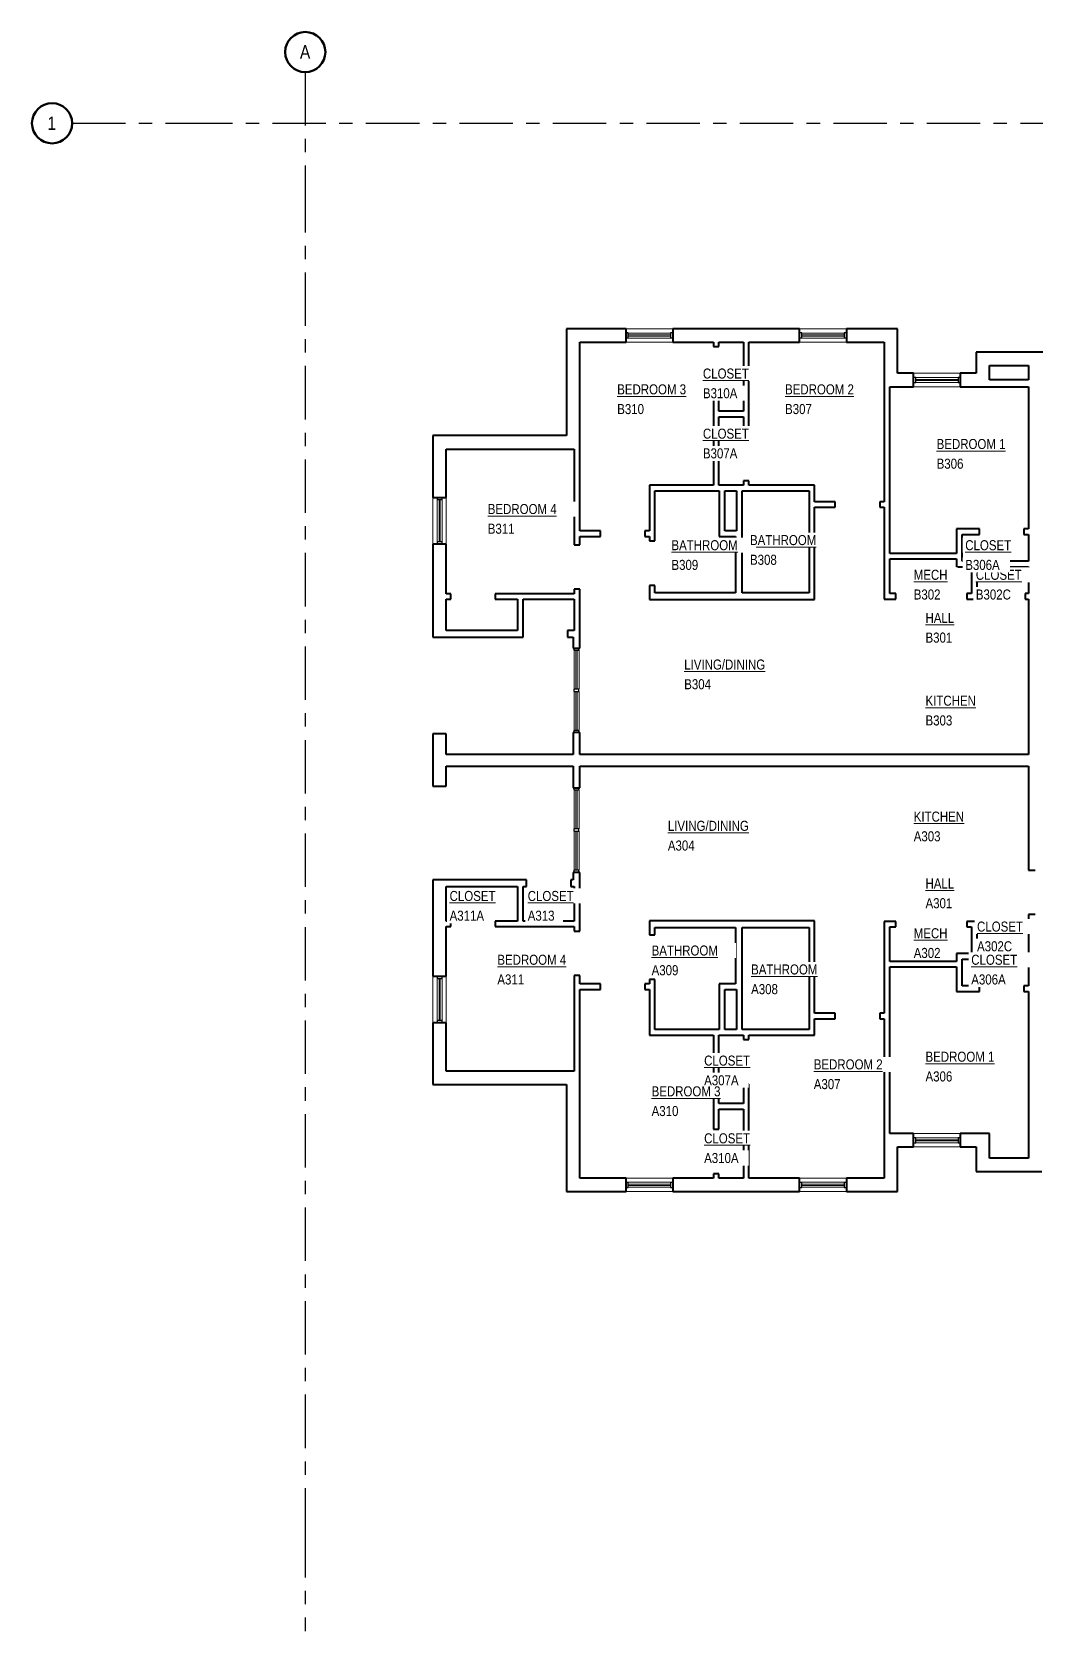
# Model space of a CAD drawing. Header units: inches. Extents: x -1419 to 116, y -84 to 1352.
# Drawn here: x -1419 to -518, y -84 to 1352 of the extents above; entities that cross this region are included whole.
import ezdxf

# ---------------------------------------------------------------- set-up
doc = ezdxf.new("R2010")
doc.units = ezdxf.units.IN
doc.header["$MEASUREMENT"] = 0
doc.linetypes.add('Grid Line', pattern=[84, 48, -12, 12, -12])
for name, color, linetype, lineweight in [('A-AREA-IDEN', 2, 'Continuous', 9), ('A-GLAZ-CURT', 52, 'Continuous', 9), ('A-GLAZ-CWMG', 51, 'Continuous', 9), ('A-WALL', 113, 'Continuous', 15), ('I-WALL', 2, 'Continuous', 15), ('S-GRID', 1, 'Continuous', 9), ('S-GRID-IDEN', 1, 'Continuous', 50)]:
    doc.layers.add(name, color=color, linetype=linetype, lineweight=lineweight)
doc.styles.add('Arial Narrow', font='ARIALN.TTF', dxfattribs={"height": 12})
doc.styles.add('Arial Narrow_1', font='ARIALN.TTF', dxfattribs={"height": 9})

# ---------------------------------------------------------------- blocks, each defined once
blk = doc.blocks.new('System Panel - zGlazed-5153478-LEVEL 3')
at = {"layer": 'A-GLAZ-CURT', "lineweight": 15}
for p, q in [((17.5, 0.5), (-17.5, 0.5)), ((-17.5, 0.5), (-17.5, -0.5)), ((17.5, -0.5), (17.5, 0.5)), ((-17.5, -0.5), (17.5, -0.5))]:
    blk.add_line(p, q, dxfattribs=at)
blk = doc.blocks.new('Rectangular Mullion - 4 1_2_ x 2_ Rectangular_CE_-5153476-LEVEL 3')
at = {"layer": 'A-GLAZ-CWMG'}
for p, q in [((-932.4, 636.1), (-932.4, 671.1)), ((-927.9, 636.1), (-927.9, 671.1))]:
    blk.add_line(p, q, dxfattribs=at)
blk = doc.blocks.new('Rectangular Mullion - 4 1_2_ x 2_ Rectangular_CE_-5153479-LEVEL 3')
at = {"layer": 'A-GLAZ-CWMG', "lineweight": 25}
for p, q in [((-2, 2.25), (0, 2.25)), ((-2, -2.25), (-2, 2.25)), ((0, 2.25), (0, -2.25)), ((0, -2.25), (-2, -2.25))]:
    blk.add_line(p, q, dxfattribs=at)
blk = doc.blocks.new('Rectangular Mullion - 4 1_2_ x 2_ Rectangular_CE_-5153480-LEVEL 3')
at = {"layer": 'A-GLAZ-CWMG', "lineweight": 25}
for p, q in [((0, 2.25), (-2, 2.25)), ((-2, 2.25), (-2, -2.25)), ((0, -2.25), (0, 2.25)), ((-2, -2.25), (0, -2.25))]:
    blk.add_line(p, q, dxfattribs=at)
blk = doc.blocks.new('Rectangular Mullion - 4 1_2_ x 2_ Rectangular_CE_-5153477-LEVEL 3')
at = {"layer": 'A-GLAZ-CWMG', "lineweight": 25}
for p, q in [((-1, 2.25), (1, 2.25)), ((-1, -2.25), (-1, 2.25)), ((1, 2.25), (1, -2.25)), ((1, -2.25), (-1, -2.25))]:
    blk.add_line(p, q, dxfattribs=at)
blk = doc.blocks.new('System Panel - zGlazed-5153484-LEVEL 3')
at = {"layer": 'A-GLAZ-CURT', "lineweight": 15}
for p, q in [((17.5, 0.5), (-17.5, 0.5)), ((-17.5, 0.5), (-17.5, -0.5)), ((17.5, -0.5), (17.5, 0.5)), ((-17.5, -0.5), (17.5, -0.5))]:
    blk.add_line(p, q, dxfattribs=at)
blk = doc.blocks.new('Rectangular Mullion - 4 1_2_ x 2_ Rectangular_CE_-5153482-LEVEL 3')
at = {"layer": 'A-GLAZ-CWMG'}
for p, q in [((-932.4, 759.6), (-932.4, 724.6)), ((-927.9, 759.6), (-927.9, 724.6))]:
    blk.add_line(p, q, dxfattribs=at)
blk = doc.blocks.new('Rectangular Mullion - 4 1_2_ x 2_ Rectangular_CE_-5153485-LEVEL 3')
at = {"layer": 'A-GLAZ-CWMG', "lineweight": 25}
for p, q in [((-2, 2.25), (0, 2.25)), ((-2, -2.25), (-2, 2.25)), ((0, 2.25), (0, -2.25)), ((0, -2.25), (-2, -2.25))]:
    blk.add_line(p, q, dxfattribs=at)
blk = doc.blocks.new('Rectangular Mullion - 4 1_2_ x 2_ Rectangular_CE_-5153486-LEVEL 3')
at = {"layer": 'A-GLAZ-CWMG', "lineweight": 25}
for p, q in [((0, 2.25), (-2, 2.25)), ((-2, 2.25), (-2, -2.25)), ((0, -2.25), (0, 2.25)), ((-2, -2.25), (0, -2.25))]:
    blk.add_line(p, q, dxfattribs=at)
blk = doc.blocks.new('Rectangular Mullion - 4 1_2_ x 2_ Rectangular_CE_-5153483-LEVEL 3')
at = {"layer": 'A-GLAZ-CWMG', "lineweight": 25}
for p, q in [((-1, 2.25), (1, 2.25)), ((-1, -2.25), (-1, 2.25)), ((1, 2.25), (1, -2.25)), ((1, -2.25), (-1, -2.25))]:
    blk.add_line(p, q, dxfattribs=at)
blk = doc.blocks.new('System Panel - zGlazed-5153498-LEVEL 3')
at = {"layer": 'A-GLAZ-CURT', "lineweight": 15}
for p, q in [((19, 0.5), (-19, 0.5)), ((-19, 0.5), (-19, -0.5)), ((19, -0.5), (19, 0.5)), ((-19, -0.5), (19, -0.5))]:
    blk.add_line(p, q, dxfattribs=at)
blk = doc.blocks.new('Rectangular Mullion - 4 1_2_ x 2_ Rectangular_CE_-5153497-LEVEL 3')
at = {"layer": 'A-GLAZ-CWMG'}
for p, q in [((-1055.4, 463.9), (-1055.4, 501.9)), ((-1050.9, 463.9), (-1050.9, 501.9))]:
    blk.add_line(p, q, dxfattribs=at)
blk = doc.blocks.new('Rectangular Mullion - 4 1_2_ x 2_ Rectangular_CE_-5153499-LEVEL 3')
at = {"layer": 'A-GLAZ-CWMG', "lineweight": 25}
for p, q in [((-2, 2.25), (0, 2.25)), ((-2, -2.25), (-2, 2.25)), ((0, 2.25), (0, -2.25)), ((0, -2.25), (-2, -2.25))]:
    blk.add_line(p, q, dxfattribs=at)
blk = doc.blocks.new('Rectangular Mullion - 4 1_2_ x 2_ Rectangular_CE_-5153500-LEVEL 3')
at = {"layer": 'A-GLAZ-CWMG', "lineweight": 25}
for p, q in [((0, 2.25), (-2, 2.25)), ((-2, 2.25), (-2, -2.25)), ((0, -2.25), (0, 2.25)), ((-2, -2.25), (0, -2.25))]:
    blk.add_line(p, q, dxfattribs=at)
blk = doc.blocks.new('System Panel - zGlazed-5153503-LEVEL 3')
at = {"layer": 'A-GLAZ-CURT', "lineweight": 15}
for p, q in [((19, 0.5), (-19, 0.5)), ((-19, 0.5), (-19, -0.5)), ((19, -0.5), (19, 0.5)), ((-19, -0.5), (19, -0.5))]:
    blk.add_line(p, q, dxfattribs=at)
blk = doc.blocks.new('Rectangular Mullion - 4 1_2_ x 2_ Rectangular_CE_-5153502-LEVEL 3')
at = {"layer": 'A-GLAZ-CWMG'}
for p, q in [((-1055.4, 931.9), (-1055.4, 893.9)), ((-1050.9, 931.9), (-1050.9, 893.9))]:
    blk.add_line(p, q, dxfattribs=at)
blk = doc.blocks.new('Rectangular Mullion - 4 1_2_ x 2_ Rectangular_CE_-5153504-LEVEL 3')
at = {"layer": 'A-GLAZ-CWMG', "lineweight": 25}
for p, q in [((-2, 2.25), (0, 2.25)), ((-2, -2.25), (-2, 2.25)), ((0, 2.25), (0, -2.25)), ((0, -2.25), (-2, -2.25))]:
    blk.add_line(p, q, dxfattribs=at)
blk = doc.blocks.new('Rectangular Mullion - 4 1_2_ x 2_ Rectangular_CE_-5153505-LEVEL 3')
at = {"layer": 'A-GLAZ-CWMG', "lineweight": 25}
for p, q in [((0, 2.25), (-2, 2.25)), ((-2, 2.25), (-2, -2.25)), ((0, -2.25), (0, 2.25)), ((-2, -2.25), (0, -2.25))]:
    blk.add_line(p, q, dxfattribs=at)
blk = doc.blocks.new('Grid - Grid Head-Circle_CE_-46466-LEVEL 3')
at = {"layer": 'S-GRID-IDEN'}
blk.add_circle((0, 0), 0.188, dxfattribs=at)

msp = doc.modelspace()

# ---------------------------------------------------------------- linework, layer by layer
at = {"layer": 'A-WALL', "lineweight": 40}
for p, q in [((-939.2, 1085.4), (-939.2, 989.4)), ((-885.7, 1085.4), (-939.2, 1085.4)), ((-885.7, 1073.4), (-885.7, 1085.4)), ((-729.7, 1085.4), (-843.7, 1085.4)), ((-843.7, 1085.4), (-843.7, 1073.4)), ((-729.7, 1073.4), (-729.7, 1085.4)), ((-641.7, 1085.4), (-687.7, 1085.4)), ((-687.7, 1085.4), (-687.7, 1073.4)), ((-641.7, 1045.4), (-641.7, 1085.4)), ((-927.2, 977.4), (-927.2, 1073.4)), ((-927.2, 1073.4), (-885.7, 1073.4)), ((-843.7, 1073.4), (-807.2, 1073.4)), ((-802.2, 1073.4), (-780.2, 1073.4)), ((-775.2, 1073.4), (-729.7, 1073.4)), ((-687.7, 1073.4), (-653.7, 1073.4)), ((-653.7, 1073.4), (-653.7, 1033.4)), ((-571.2, 1064.4), (-571.2, 1045.4)), ((-371.2, 1064.4), (-571.2, 1064.4)), ((-559.2, 1039.4), (-559.2, 1052.4)), ((-559.2, 1052.4), (-524.2, 1052.4)), ((-524.2, 1052.4), (-524.2, 1039.4)), ((-627.4, 1045.4), (-641.7, 1045.4)), ((-627.4, 1033.4), (-627.4, 1045.4)), ((-571.2, 1045.4), (-585.4, 1045.4)), ((-585.4, 1045.4), (-585.4, 1033.4)), ((-524.2, 1039.4), (-559.2, 1039.4)), ((-648.7, 1033.4), (-627.4, 1033.4)), ((-585.4, 1033.4), (-524.2, 1033.4)), ((-524.2, 1033.4), (-524.2, 905.6)), ((-1059.2, 989.4), (-1059.2, 933.9)), ((-939.2, 989.4), (-1059.2, 989.4)), ((-1047.2, 933.9), (-1047.2, 977.4)), ((-1047.2, 977.4), (-932.2, 977.4)), ((-1059.2, 933.9), (-1047.2, 933.9)), ((-1059.2, 891.9), (-1059.2, 808.4)), ((-1047.2, 891.9), (-1059.2, 891.9)), ((-1047.2, 847.4), (-1047.2, 891.9)), ((-786.4, 903.9), (-787.4, 903.9)), ((-787.4, 898.9), (-787.4, 848.1)), ((-781.4, 848.1), (-781.4, 903.9)), ((-524.2, 900.6), (-524.2, 876.6)), ((-524.2, 871.6), (-524.2, 847.6)), ((-864.7, 848.1), (-864.7, 842.1)), ((-787.4, 848.1), (-859.7, 848.1)), ((-721.2, 848.1), (-781.4, 848.1)), ((-1047.2, 814.4), (-1047.2, 842.4)), ((-864.7, 842.1), (-721.2, 842.1)), ((-524.2, 842.6), (-524.2, 703.1)), ((-1059.2, 808.4), (-978.2, 808.4)), ((-983.2, 814.4), (-1047.2, 814.4)), ((-978.2, 808.4), (-978.2, 814.4)), ((-932.2, 814.4), (-938.2, 814.4)), ((-938.2, 814.4), (-938.2, 808.4)), ((-938.2, 808.4), (-933.2, 808.4)), ((-933.2, 808.4), (-933.2, 798.6)), ((-927.2, 798.6), (-927.2, 814.4)), ((-933.2, 798.6), (-927.2, 798.6)), ((-1059.2, 721.4), (-1059.2, 674.4)), ((-1047.2, 721.4), (-1059.2, 721.4)), ((-1047.2, 703.1), (-1047.2, 721.4)), ((-933.2, 722.6), (-933.2, 703.1)), ((-927.2, 722.6), (-933.2, 722.6)), ((-927.2, 703.1), (-927.2, 722.6)), ((-933.2, 703.1), (-1047.2, 703.1)), ((-1047.2, 674.4), (-1047.2, 692.6)), ((-1047.2, 692.6), (-933.2, 692.6)), ((-933.2, 692.6), (-933.2, 673.1)), ((-524.2, 703.1), (-927.2, 703.1)), ((-927.2, 692.6), (-524.2, 692.6)), ((-927.2, 673.1), (-927.2, 692.6)), ((-524.2, 692.6), (-524.2, 599.1)), ((-1059.2, 674.4), (-1047.2, 674.4)), ((-933.2, 673.1), (-927.2, 673.1)), ((-1059.2, 590.4), (-1059.2, 503.9)), ((-975.2, 590.4), (-1059.2, 590.4)), ((-975.2, 584.4), (-975.2, 590.4)), ((-933.2, 590.4), (-935.2, 590.4)), ((-935.2, 590.4), (-935.2, 584.4)), ((-927.2, 597.1), (-933.2, 597.1)), ((-933.2, 597.1), (-933.2, 590.4)), ((-927.2, 584.4), (-927.2, 597.1)), ((-524.2, 599.1), (-518.2, 599.1)), ((-1047.2, 553.4), (-1047.2, 584.4)), ((-1047.2, 584.4), (-983.2, 584.4)), ((-978.2, 584.4), (-975.2, 584.4)), ((-935.2, 584.4), (-932.2, 584.4)), ((-1047.2, 503.9), (-1047.2, 548.4)), ((-721.2, 553.6), (-864.7, 553.6)), ((-864.7, 553.6), (-864.7, 547.6)), ((-859.7, 547.6), (-787.4, 547.6)), ((-787.4, 547.6), (-787.4, 496.9)), ((-781.4, 547.6), (-721.2, 547.6)), ((-781.4, 491.9), (-781.4, 547.6)), ((-518.2, 559.1), (-524.2, 559.1)), ((-524.2, 559.1), (-524.2, 553.1)), ((-524.2, 548.1), (-524.2, 524.1)), ((-524.2, 519.1), (-524.2, 495.1)), ((-1059.2, 503.9), (-1047.2, 503.9)), ((-787.4, 491.9), (-786.4, 491.9)), ((-524.2, 490.1), (-524.2, 340.4)), ((-1059.2, 461.9), (-1059.2, 406.4)), ((-1047.2, 461.9), (-1059.2, 461.9)), ((-1047.2, 418.4), (-1047.2, 461.9)), ((-932.2, 418.4), (-1047.2, 418.4)), ((-927.2, 322.4), (-927.2, 418.4)), ((-1059.2, 406.4), (-939.2, 406.4)), ((-939.2, 406.4), (-939.2, 310.4)), ((-653.7, 362.4), (-653.7, 322.4)), ((-627.4, 362.4), (-648.7, 362.4)), ((-627.4, 350.4), (-627.4, 362.4)), ((-559.2, 362.4), (-585.4, 362.4)), ((-585.4, 362.4), (-585.4, 350.4)), ((-559.2, 340.4), (-559.2, 362.4)), ((-641.7, 350.4), (-627.4, 350.4)), ((-641.7, 310.4), (-641.7, 350.4)), ((-585.4, 350.4), (-571.2, 350.4)), ((-571.2, 350.4), (-571.2, 328.4)), ((-524.2, 340.4), (-559.2, 340.4)), ((-885.7, 322.4), (-927.2, 322.4)), ((-885.7, 310.4), (-885.7, 322.4)), ((-807.2, 322.4), (-843.7, 322.4)), ((-843.7, 322.4), (-843.7, 310.4)), ((-780.2, 322.4), (-802.2, 322.4)), ((-729.7, 322.4), (-775.2, 322.4)), ((-729.7, 310.4), (-729.7, 322.4)), ((-653.7, 322.4), (-687.7, 322.4)), ((-687.7, 322.4), (-687.7, 310.4)), ((-571.2, 328.4), (-512.2, 328.4)), ((-939.2, 310.4), (-885.7, 310.4)), ((-843.7, 310.4), (-729.7, 310.4)), ((-687.7, 310.4), (-641.7, 310.4))]:
    msp.add_line(p, q, dxfattribs=at)
at = {"layer": 'A-WALL'}
for p, q in [((-885.7, 1085.4), (-843.7, 1085.4)), ((-729.7, 1085.4), (-687.7, 1085.4)), ((-843.7, 1073.4), (-885.7, 1073.4)), ((-687.7, 1073.4), (-729.7, 1073.4)), ((-627.4, 1045.4), (-585.4, 1045.4)), ((-585.4, 1033.4), (-627.4, 1033.4)), ((-1059.2, 891.9), (-1059.2, 933.9)), ((-1047.2, 933.9), (-1047.2, 891.9)), ((-1059.2, 461.9), (-1059.2, 503.9)), ((-1047.2, 503.9), (-1047.2, 461.9)), ((-627.4, 362.4), (-585.4, 362.4)), ((-585.4, 350.4), (-627.4, 350.4)), ((-885.7, 322.4), (-843.7, 322.4)), ((-729.7, 322.4), (-687.7, 322.4)), ((-843.7, 310.4), (-885.7, 310.4)), ((-687.7, 310.4), (-729.7, 310.4))]:
    msp.add_line(p, q, dxfattribs=at)
at = {"layer": 'I-WALL', "lineweight": 40}
for p, q in [((-807.2, 1073.4), (-807.2, 1069.4)), ((-807.2, 1069.4), (-802.2, 1069.4)), ((-802.2, 1069.4), (-802.2, 1073.4)), ((-780.2, 1073.4), (-780.2, 1011.4)), ((-775.2, 988.9), (-775.2, 1073.4)), ((-802.2, 1029.4), (-807.2, 1029.4)), ((-807.2, 1029.4), (-807.2, 944.9)), ((-802.2, 1011.4), (-802.2, 1029.4)), ((-653.7, 1033.4), (-653.7, 930.1)), ((-648.7, 883.6), (-648.7, 1033.4)), ((-780.2, 1011.4), (-802.2, 1011.4)), ((-802.2, 944.9), (-802.2, 1006.4)), ((-802.2, 1006.4), (-780.2, 1006.4)), ((-780.2, 1006.4), (-780.2, 988.9)), ((-932.2, 977.4), (-932.2, 891.4)), ((-927.2, 903.9), (-927.2, 977.4)), ((-780.2, 988.9), (-775.2, 988.9)), ((-775.2, 948.9), (-780.2, 948.9)), ((-780.2, 948.9), (-780.2, 944.9)), ((-775.2, 944.9), (-775.2, 948.9)), ((-864.7, 944.9), (-864.7, 903.9)), ((-807.2, 944.9), (-864.7, 944.9)), ((-859.7, 894.9), (-859.7, 939.9)), ((-859.7, 939.9), (-801.9, 939.9)), ((-780.2, 944.9), (-802.2, 944.9)), ((-801.9, 939.9), (-801.9, 898.9)), ((-796.9, 939.9), (-786.4, 939.9)), ((-796.9, 903.9), (-796.9, 939.9)), ((-786.4, 939.9), (-786.4, 903.9)), ((-781.4, 939.9), (-721.2, 939.9)), ((-781.4, 903.9), (-781.4, 939.9)), ((-716.2, 944.9), (-775.2, 944.9)), ((-721.2, 939.9), (-721.2, 848.1)), ((-716.2, 930.1), (-716.2, 944.9)), ((-697.7, 930.1), (-716.2, 930.1)), ((-716.2, 842.1), (-716.2, 925.1)), ((-716.2, 925.1), (-697.7, 925.1)), ((-697.7, 925.1), (-697.7, 930.1)), ((-653.7, 930.1), (-657.7, 930.1)), ((-657.7, 930.1), (-657.7, 925.1)), ((-657.7, 925.1), (-653.7, 925.1)), ((-653.7, 925.1), (-653.7, 842.6)), ((-588.8, 905.6), (-588.8, 883.6)), ((-568.2, 905.6), (-588.8, 905.6)), ((-568.2, 900.6), (-568.2, 905.6)), ((-524.2, 905.6), (-528.2, 905.6)), ((-528.2, 905.6), (-528.2, 900.6)), ((-932.2, 891.4), (-927.2, 891.4)), ((-908.7, 903.9), (-927.2, 903.9)), ((-927.2, 891.4), (-927.2, 898.9)), ((-927.2, 898.9), (-908.7, 898.9)), ((-908.7, 898.9), (-908.7, 903.9)), ((-864.7, 903.9), (-868.7, 903.9)), ((-868.7, 903.9), (-868.7, 898.9)), ((-868.7, 898.9), (-864.7, 898.9)), ((-864.7, 898.9), (-864.7, 894.9)), ((-864.7, 894.9), (-859.7, 894.9)), ((-801.9, 898.9), (-787.4, 898.9)), ((-787.4, 903.9), (-796.9, 903.9)), ((-583.8, 876.6), (-583.8, 900.6)), ((-583.8, 900.6), (-568.2, 900.6)), ((-528.2, 900.6), (-524.2, 900.6)), ((-588.8, 883.6), (-648.7, 883.6)), ((-648.7, 847.6), (-648.7, 878.6)), ((-648.7, 878.6), (-588.8, 878.6)), ((-588.8, 878.6), (-588.8, 871.6)), ((-524.2, 876.6), (-583.8, 876.6)), ((-588.8, 871.6), (-575.2, 871.6)), ((-575.2, 871.6), (-575.2, 847.6)), ((-570.2, 847.6), (-570.2, 871.6)), ((-570.2, 871.6), (-524.2, 871.6)), ((-932.2, 851.4), (-932.2, 847.4)), ((-927.2, 851.4), (-932.2, 851.4)), ((-927.2, 814.4), (-927.2, 851.4)), ((-864.7, 854.9), (-864.7, 848.1)), ((-859.7, 854.9), (-864.7, 854.9)), ((-859.7, 848.1), (-859.7, 854.9)), ((-643.4, 847.6), (-648.7, 847.6)), ((-643.4, 842.6), (-643.4, 847.6)), ((-575.2, 847.6), (-579.4, 847.6)), ((-579.4, 847.6), (-579.4, 842.6)), ((-567.2, 847.6), (-570.2, 847.6)), ((-567.2, 842.6), (-567.2, 847.6)), ((-524.2, 847.6), (-527.2, 847.6)), ((-527.2, 847.6), (-527.2, 842.6)), ((-1043.2, 847.4), (-1047.2, 847.4)), ((-1047.2, 842.4), (-1043.2, 842.4)), ((-1043.2, 842.4), (-1043.2, 847.4)), ((-932.2, 847.4), (-1003.2, 847.4)), ((-1003.2, 847.4), (-1003.2, 842.4)), ((-1003.2, 842.4), (-983.2, 842.4)), ((-983.2, 842.4), (-983.2, 814.4)), ((-978.2, 842.4), (-932.2, 842.4)), ((-978.2, 814.4), (-978.2, 842.4)), ((-932.2, 842.4), (-932.2, 814.4)), ((-721.2, 842.1), (-716.2, 842.1)), ((-653.7, 842.6), (-643.4, 842.6)), ((-579.4, 842.6), (-567.2, 842.6)), ((-527.2, 842.6), (-524.2, 842.6)), ((-983.2, 584.4), (-983.2, 553.4)), ((-978.2, 553.4), (-978.2, 584.4)), ((-932.2, 584.4), (-932.2, 553.4)), ((-927.2, 544.4), (-927.2, 584.4)), ((-1043.2, 553.4), (-1047.2, 553.4)), ((-1047.2, 548.4), (-1043.2, 548.4)), ((-1043.2, 548.4), (-1043.2, 553.4)), ((-983.2, 553.4), (-1003.2, 553.4)), ((-1003.2, 553.4), (-1003.2, 548.4)), ((-1003.2, 548.4), (-932.2, 548.4)), ((-932.2, 553.4), (-978.2, 553.4)), ((-932.2, 548.4), (-932.2, 544.4)), ((-864.7, 547.6), (-864.7, 540.9)), ((-859.7, 540.9), (-859.7, 547.6)), ((-716.2, 553.6), (-721.2, 553.6)), ((-721.2, 547.6), (-721.2, 455.9)), ((-716.2, 470.6), (-716.2, 553.6)), ((-653.7, 553.1), (-653.7, 470.6)), ((-643.4, 553.1), (-653.7, 553.1)), ((-648.7, 517.1), (-648.7, 548.1)), ((-648.7, 548.1), (-643.4, 548.1)), ((-643.4, 548.1), (-643.4, 553.1)), ((-567.2, 553.1), (-579.4, 553.1)), ((-579.4, 553.1), (-579.4, 548.1)), ((-579.4, 548.1), (-575.2, 548.1)), ((-575.2, 548.1), (-575.2, 524.1)), ((-570.2, 548.1), (-567.2, 548.1)), ((-570.2, 524.1), (-570.2, 548.1)), ((-567.2, 548.1), (-567.2, 553.1)), ((-524.2, 553.1), (-527.2, 553.1)), ((-527.2, 553.1), (-527.2, 548.1)), ((-527.2, 548.1), (-524.2, 548.1)), ((-932.2, 544.4), (-927.2, 544.4)), ((-864.7, 540.9), (-859.7, 540.9)), ((-575.2, 524.1), (-588.8, 524.1)), ((-588.8, 524.1), (-588.8, 517.1)), ((-583.8, 519.1), (-524.2, 519.1)), ((-583.8, 495.1), (-583.8, 519.1)), ((-524.2, 524.1), (-570.2, 524.1)), ((-927.2, 504.4), (-932.2, 504.4)), ((-932.2, 504.4), (-932.2, 418.4)), ((-927.2, 496.9), (-927.2, 504.4)), ((-588.8, 517.1), (-648.7, 517.1)), ((-648.7, 362.4), (-648.7, 512.1)), ((-648.7, 512.1), (-588.8, 512.1)), ((-588.8, 512.1), (-588.8, 490.1)), ((-908.7, 496.9), (-927.2, 496.9)), ((-927.2, 418.4), (-927.2, 491.9)), ((-927.2, 491.9), (-908.7, 491.9)), ((-908.7, 491.9), (-908.7, 496.9)), ((-864.7, 496.9), (-868.7, 496.9)), ((-868.7, 496.9), (-868.7, 491.9)), ((-868.7, 491.9), (-864.7, 491.9)), ((-859.7, 500.9), (-864.7, 500.9)), ((-864.7, 500.9), (-864.7, 496.9)), ((-864.7, 491.9), (-864.7, 450.9)), ((-859.7, 455.9), (-859.7, 500.9)), ((-787.4, 496.9), (-801.9, 496.9)), ((-801.9, 496.9), (-801.9, 455.9)), ((-796.9, 491.9), (-787.4, 491.9)), ((-796.9, 455.9), (-796.9, 491.9)), ((-786.4, 491.9), (-786.4, 455.9)), ((-781.4, 455.9), (-781.4, 491.9)), ((-588.8, 490.1), (-568.2, 490.1)), ((-568.2, 495.1), (-583.8, 495.1)), ((-568.2, 490.1), (-568.2, 495.1)), ((-524.2, 495.1), (-528.2, 495.1)), ((-528.2, 495.1), (-528.2, 490.1)), ((-528.2, 490.1), (-524.2, 490.1)), ((-697.7, 470.6), (-716.2, 470.6)), ((-716.2, 450.9), (-716.2, 465.6)), ((-716.2, 465.6), (-697.7, 465.6)), ((-697.7, 465.6), (-697.7, 470.6)), ((-653.7, 470.6), (-657.7, 470.6)), ((-657.7, 470.6), (-657.7, 465.6)), ((-657.7, 465.6), (-653.7, 465.6)), ((-653.7, 465.6), (-653.7, 362.4)), ((-864.7, 450.9), (-807.2, 450.9)), ((-801.9, 455.9), (-859.7, 455.9)), ((-807.2, 450.9), (-807.2, 366.4)), ((-802.2, 450.9), (-780.2, 450.9)), ((-802.2, 389.4), (-802.2, 450.9)), ((-786.4, 455.9), (-796.9, 455.9)), ((-721.2, 455.9), (-781.4, 455.9)), ((-780.2, 450.9), (-780.2, 446.9)), ((-780.2, 446.9), (-775.2, 446.9)), ((-775.2, 450.9), (-716.2, 450.9)), ((-775.2, 446.9), (-775.2, 450.9)), ((-780.2, 406.9), (-780.2, 389.4)), ((-775.2, 406.9), (-780.2, 406.9)), ((-775.2, 322.4), (-775.2, 406.9)), ((-780.2, 389.4), (-802.2, 389.4)), ((-802.2, 366.4), (-802.2, 384.4)), ((-802.2, 384.4), (-780.2, 384.4)), ((-780.2, 384.4), (-780.2, 322.4)), ((-807.2, 366.4), (-802.2, 366.4)), ((-807.2, 326.4), (-807.2, 322.4)), ((-802.2, 326.4), (-807.2, 326.4)), ((-802.2, 322.4), (-802.2, 326.4))]:
    msp.add_line(p, q, dxfattribs=at)
at = {"layer": 'S-GRID', "linetype": 'Grid Line', "lineweight": 25}
for p, q in [((-1173.9, 1316), (-1173.9, 1220)), ((-1383.4, 1270), (-1287.4, 1270)), ((-1287.4, 1270), (-13, 1270)), ((-1173.9, 1220), (-1173.9, 11.6)), ((-1173.9, 11.6), (-1173.9, -84.4))]:
    msp.add_line(p, q, dxfattribs=at)

# ---------------------------------------------------------------- block references
at = {"layer": 'A-GLAZ-CURT'}
for name, p in [('System Panel - zGlazed-5153503-LEVEL 3', (-864.7, 1079.4)), ('System Panel - zGlazed-5153503-LEVEL 3', (-708.7, 1079.4)), ('System Panel - zGlazed-5153503-LEVEL 3', (-606.4, 1039.4)), ('System Panel - zGlazed-5153498-LEVEL 3', (-606.4, 356.4)), ('System Panel - zGlazed-5153498-LEVEL 3', (-864.7, 316.4)), ('System Panel - zGlazed-5153498-LEVEL 3', (-708.7, 316.4))]:
    msp.add_blockref(name, p, dxfattribs=at)
for name, p, rotation in [('System Panel - zGlazed-5153503-LEVEL 3', (-1053.2, 912.9), 89.99999999999974), ('System Panel - zGlazed-5153484-LEVEL 3', (-930.2, 779.1), 89.99999999999987), ('System Panel - zGlazed-5153484-LEVEL 3', (-930.2, 742.1), 89.99999999999987), ('System Panel - zGlazed-5153478-LEVEL 3', (-930.2, 653.6), 269.9999999999999), ('System Panel - zGlazed-5153478-LEVEL 3', (-930.2, 616.6), 269.9999999999999), ('System Panel - zGlazed-5153498-LEVEL 3', (-1053.2, 482.9), 270)]:
    msp.add_blockref(name, p, dxfattribs=dict(at, rotation=rotation))
at = {"layer": 'A-GLAZ-CWMG'}
for name, p, rotation in [('Rectangular Mullion - 4 1_2_ x 2_ Rectangular_CE_-5153505-LEVEL 3', (-885.7, 1079.4), 180), ('Rectangular Mullion - 4 1_2_ x 2_ Rectangular_CE_-5153502-LEVEL 3', (-1777.6, 26.2), 270.0000000000002), ('Rectangular Mullion - 4 1_2_ x 2_ Rectangular_CE_-5153505-LEVEL 3', (-729.7, 1079.4), 180), ('Rectangular Mullion - 4 1_2_ x 2_ Rectangular_CE_-5153502-LEVEL 3', (-1621.6, 26.2), 270.0000000000002), ('Rectangular Mullion - 4 1_2_ x 2_ Rectangular_CE_-5153505-LEVEL 3', (-627.4, 1039.4), 180), ('Rectangular Mullion - 4 1_2_ x 2_ Rectangular_CE_-5153502-LEVEL 3', (-1519.3, -13.8), 270.0000000000002), ('Rectangular Mullion - 4 1_2_ x 2_ Rectangular_CE_-5153505-LEVEL 3', (-1053.2, 891.9), 269.9999999999998), ('Rectangular Mullion - 4 1_2_ x 2_ Rectangular_CE_-5153486-LEVEL 3', (-930.2, 722.6), 269.9999999999998), ('Rectangular Mullion - 4 1_2_ x 2_ Rectangular_CE_-5153480-LEVEL 3', (-930.2, 673.1), 89.99999999999989), ('Rectangular Mullion - 4 1_2_ x 2_ Rectangular_CE_-5153500-LEVEL 3', (-1053.2, 503.9), 90), ('Rectangular Mullion - 4 1_2_ x 2_ Rectangular_CE_-5153500-LEVEL 3', (-627.4, 356.4), 180), ('Rectangular Mullion - 4 1_2_ x 2_ Rectangular_CE_-5153497-LEVEL 3', (-123.6, 1409.6), 89.99999999999984), ('Rectangular Mullion - 4 1_2_ x 2_ Rectangular_CE_-5153500-LEVEL 3', (-885.7, 316.4), 180), ('Rectangular Mullion - 4 1_2_ x 2_ Rectangular_CE_-5153497-LEVEL 3', (-381.8, 1369.6), 89.99999999999984), ('Rectangular Mullion - 4 1_2_ x 2_ Rectangular_CE_-5153500-LEVEL 3', (-729.7, 316.4), 180), ('Rectangular Mullion - 4 1_2_ x 2_ Rectangular_CE_-5153497-LEVEL 3', (-225.8, 1369.6), 89.99999999999984)]:
    msp.add_blockref(name, p, dxfattribs=dict(at, rotation=rotation))
at = {"layer": 'A-GLAZ-CWMG', "extrusion": (0, 0, -1)}
for name, p, rotation in [('Rectangular Mullion - 4 1_2_ x 2_ Rectangular_CE_-5153504-LEVEL 3', (843.7, 1079.4), 180), ('Rectangular Mullion - 4 1_2_ x 2_ Rectangular_CE_-5153504-LEVEL 3', (687.7, 1079.4), 180), ('Rectangular Mullion - 4 1_2_ x 2_ Rectangular_CE_-5153504-LEVEL 3', (585.4, 1039.4), 180), ('Rectangular Mullion - 4 1_2_ x 2_ Rectangular_CE_-5153504-LEVEL 3', (1053.2, 933.9), 90.00000000000026), ('Rectangular Mullion - 4 1_2_ x 2_ Rectangular_CE_-5153485-LEVEL 3', (930.2, 798.6), 90.00000000000014), ('Rectangular Mullion - 4 1_2_ x 2_ Rectangular_CE_-5153483-LEVEL 3', (930.2, 760.6), 90.00000000000014), ('Rectangular Mullion - 4 1_2_ x 2_ Rectangular_CE_-5153477-LEVEL 3', (930.2, 635.1), 270.0000000000001), ('Rectangular Mullion - 4 1_2_ x 2_ Rectangular_CE_-5153479-LEVEL 3', (930.2, 597.1), 270.0000000000001), ('Rectangular Mullion - 4 1_2_ x 2_ Rectangular_CE_-5153499-LEVEL 3', (1053.2, 461.9), 270), ('Rectangular Mullion - 4 1_2_ x 2_ Rectangular_CE_-5153499-LEVEL 3', (585.4, 356.4), 180), ('Rectangular Mullion - 4 1_2_ x 2_ Rectangular_CE_-5153499-LEVEL 3', (843.7, 316.4), 180), ('Rectangular Mullion - 4 1_2_ x 2_ Rectangular_CE_-5153499-LEVEL 3', (687.7, 316.4), 180)]:
    msp.add_blockref(name, p, dxfattribs=dict(at, rotation=rotation))
at = {"layer": 'A-GLAZ-CWMG'}
for name, p in [('Rectangular Mullion - 4 1_2_ x 2_ Rectangular_CE_-5153502-LEVEL 3', (0, 0)), ('Rectangular Mullion - 4 1_2_ x 2_ Rectangular_CE_-5153482-LEVEL 3', (0, 37)), ('Rectangular Mullion - 4 1_2_ x 2_ Rectangular_CE_-5153482-LEVEL 3', (0, 0)), ('Rectangular Mullion - 4 1_2_ x 2_ Rectangular_CE_-5153476-LEVEL 3', (0, 0)), ('Rectangular Mullion - 4 1_2_ x 2_ Rectangular_CE_-5153476-LEVEL 3', (0, -37)), ('Rectangular Mullion - 4 1_2_ x 2_ Rectangular_CE_-5153497-LEVEL 3', (0, 0))]:
    msp.add_blockref(name, p, dxfattribs=at)
at = {"layer": 'S-GRID-IDEN', "xscale": 95.99999999999994, "yscale": 95.99999999999994, "zscale": 95.99999999999994}
for p, rotation in [((-1173.9, 1334), 180), ((-1401.4, 1270), 269.9999999999994)]:
    msp.add_blockref('Grid - Grid Head-Circle_CE_-46466-LEVEL 3', p, dxfattribs=dict(at, rotation=rotation))

# ---------------------------------------------------------------- texts
at = {"layer": 'A-AREA-IDEN', "char_height": 9, "attachment_point": 1, "style": 'Arial Narrow_1', "bg_fill": 3, "box_fill_scale": 1.25, "bg_fill_color": 9, "bg_fill_true_color": 13158600, "bg_fill_transparency": 0}
for s, insert, width in [('\\LBEDROOM 3', (-893.6, 1035.5), 76.356), ('\\LBEDROOM 2', (-742.8, 1035.5), 76.356), ('\\LHALL', (-616.6, 830.2), 31.512), ('\\LLIVING/DINING', (-833.4, 788.3), 89.991), ('\\LKITCHEN', (-616.6, 755.8), 55.752), ('\\LKITCHEN', (-627.2, 651.7), 55.752), ('\\LLIVING/DINING', (-848.1, 643.4), 89.991), ('\\LHALL', (-616.6, 591.6), 31.512), ('\\LMECH', (-627.2, 546.9), 37.269), ('\\LBEDROOM 4', (-1001.3, 523.1), 76.356), ('\\LBEDROOM 1', (-616.6, 436), 76.356)]:
    msp.add_mtext(s, dxfattribs=dict(at, insert=insert, width=width))

# ---------------------------------------------------------------- next in the draw order: texts
for s, insert, width in [('\\LCLOSET', (-816.6, 1049.7), 50.904), ('B310', (-893.6, 1017.8), 29.391), ('B307', (-742.8, 1017.8), 29.391), ('\\LCLOSET', (-816.6, 995.7), 50.904), ('\\LBEDROOM 1', (-606.6, 986.4), 76.356), ('\\LBEDROOM 4', (-1009.9, 928), 76.356), ('\\LBATHROOM', (-774.3, 900.1), 73.629), ('\\LCLOSET', (-580.9, 895.5), 50.904), ('\\LMECH', (-627.2, 868.9), 37.269), ('\\LCLOSET', (-571.4, 868.9), 50.904), ('B301', (-616.6, 812.5), 29.391), ('B304', (-833.4, 770.6), 29.391), ('B303', (-616.6, 738.1), 29.391), ('A303', (-627.2, 634), 29.391), ('A304', (-848.1, 625.7), 29.391), ('\\LCLOSET', (-1044.2, 580.4), 50.904), ('\\LCLOSET', (-974, 580.4), 50.904), ('A301', (-616.6, 573.9), 29.391), ('\\LCLOSET', (-570.3, 552.9), 50.904), ('\\LBATHROOM', (-862.7, 531.4), 73.629), ('A302', (-627.2, 529.2), 29.391), ('A311', (-1001.3, 505.4), 29.391), ('\\LBATHROOM', (-773.3, 514.4), 73.629), ('\\LCLOSET', (-815.5, 432.5), 50.904), ('\\LBEDROOM 2', (-717, 429.1), 76.356), ('A306', (-616.6, 418.3), 29.391), ('\\LBEDROOM 3', (-862.7, 404.9), 76.356), ('\\LCLOSET', (-815.5, 362.7), 50.904)]:
    msp.add_mtext(s, dxfattribs=dict(at, insert=insert, width=width))
at = {"layer": 'S-GRID-IDEN', "lineweight": 9, "char_height": 12, "attachment_point": 1, "style": 'Arial Narrow', "bg_fill": 3, "box_fill_scale": 1.25, "bg_fill_color": 9, "bg_fill_true_color": 13158600, "bg_fill_transparency": 0}
for s, insert, width in [('A', (-1178.6, 1340.2), 11.211), ('1', (-1405.5, 1276.1), 9.393)]:
    msp.add_mtext(s, dxfattribs=dict(at, insert=insert, width=width))

# ---------------------------------------------------------------- next in the draw order: texts
at = {"layer": 'A-AREA-IDEN', "char_height": 9, "attachment_point": 1, "style": 'Arial Narrow_1', "bg_fill": 3, "box_fill_scale": 1.25, "bg_fill_color": 9, "bg_fill_true_color": 13158600, "bg_fill_transparency": 0}
for s, insert, width in [('B310A', (-816.6, 1032), 37.875), ('B307A', (-816.6, 978), 37.875), ('B306', (-606.6, 968.7), 29.391), ('B311', (-1009.9, 910.3), 29.391), ('B308', (-774.3, 882.4), 29.391), ('B306A', (-580.9, 877.8), 37.875), ('B302', (-627.2, 851.2), 29.391), ('B302C', (-571.4, 851.2), 38.481), ('A311A', (-1044.2, 562.7), 37.875), ('A313', (-974, 562.7), 29.391), ('A302C', (-570.3, 535.2), 38.481), ('A309', (-862.7, 513.7), 29.391), ('A308', (-773.3, 496.7), 29.391), ('A307A', (-815.5, 414.8), 37.875), ('A307', (-717, 411.4), 29.391), ('A310', (-862.7, 387.2), 29.391), ('A310A', (-815.5, 345), 37.875)]:
    msp.add_mtext(s, dxfattribs=dict(at, insert=insert, width=width))

# ---------------------------------------------------------------- next in the draw order: texts
for s, insert, width in [('\\LBATHROOM', (-844.9, 895.5), 73.629), ('\\LCLOSET', (-575.5, 523.1), 50.904)]:
    msp.add_mtext(s, dxfattribs=dict(at, insert=insert, width=width))

# ---------------------------------------------------------------- next in the draw order: texts
for s, insert, width in [('B309', (-844.9, 877.8), 29.391), ('A306A', (-575.5, 505.4), 37.875)]:
    msp.add_mtext(s, dxfattribs=dict(at, insert=insert, width=width))

doc.saveas('drawing.dxf')
